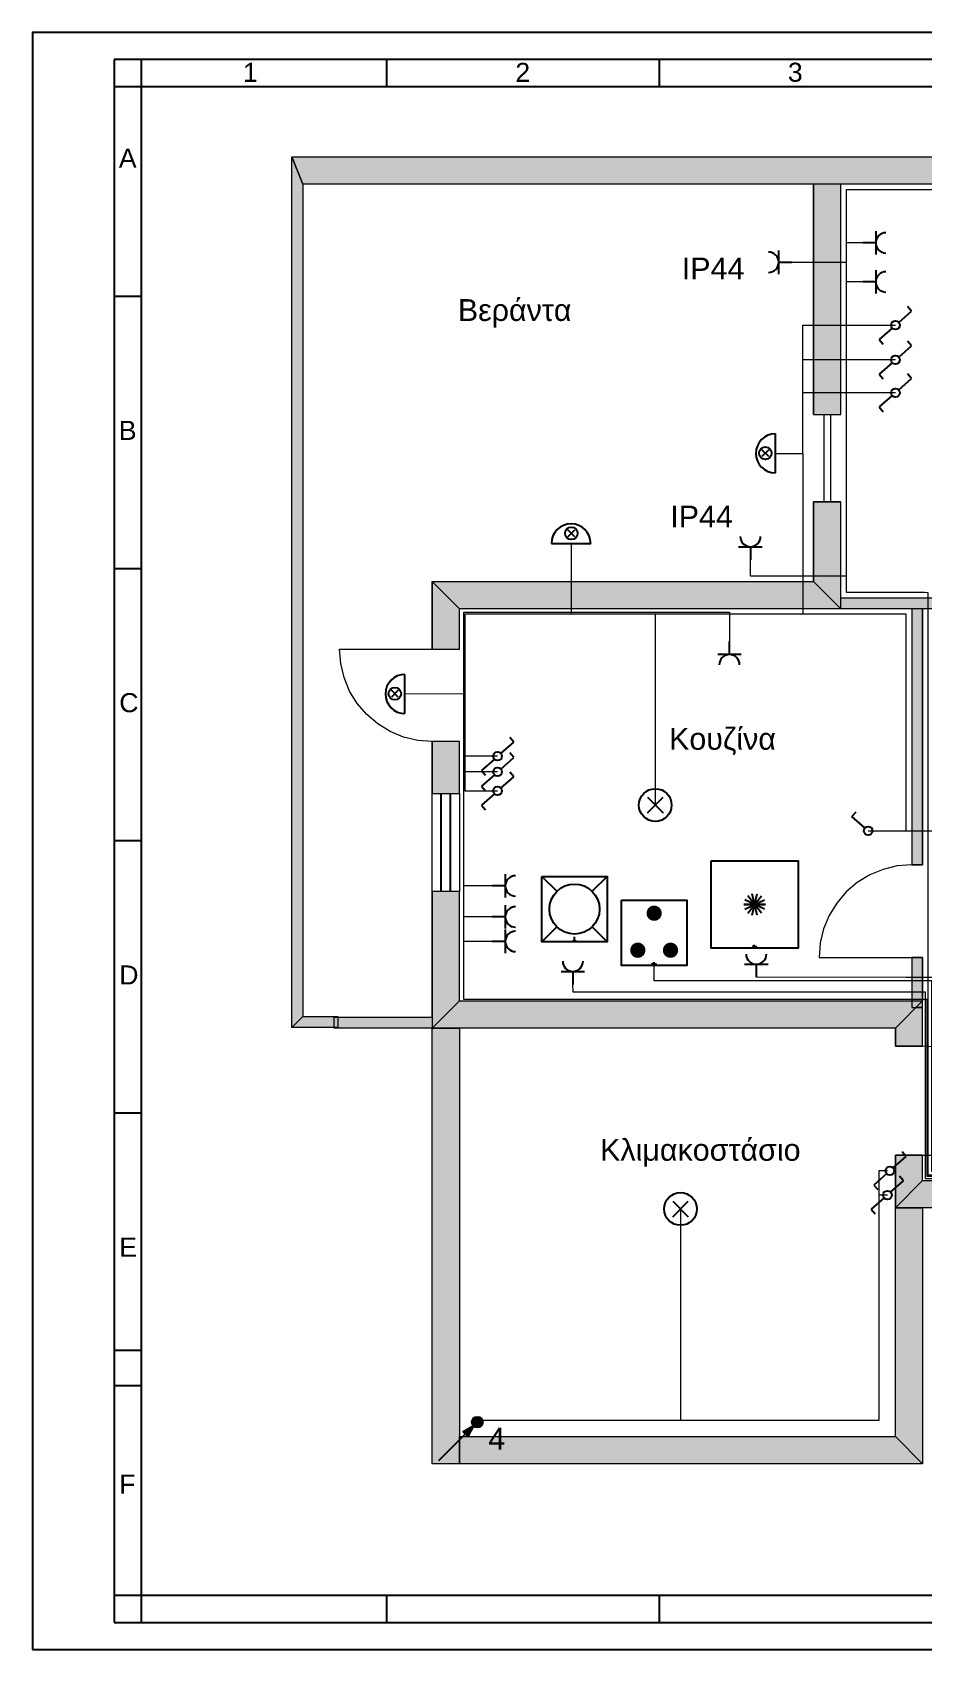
# Paper-space layout 'Κάτοψη-1ος Όροφος' of a CAD drawing. Header units: millimetres. Extents: x 0 to 420, y -1 to 296.
# Drawn here: x 0.5 to 164, y -0.8 to 296.2 of the extents above; entities that cross this region are included whole.
import ezdxf
from ezdxf.enums import TextEntityAlignment as Align

# ---------------------------------------------------------------- set-up
doc = ezdxf.new("R2010")
doc.units = ezdxf.units.MM
for name, color, linetype in [('__TS__CableLine', 7, 'Continuous'), ('__TS__Door', 7, 'Continuous'), ('__TS__eSymbol', 7, 'Continuous'), ('__TS__Room', 7, 'Continuous'), ('__TS__Text', 7, 'Continuous'), ('__TS__Wall', 7, 'Continuous'), ('__TS__Window', 7, 'Continuous')]:
    doc.layers.add(name, color=color, linetype=linetype)
doc.layers.add('NoPrint', color=7, linetype='Continuous', plot=False)
doc.styles.get("Standard").update_dxf_attribs({"font": 'arial.ttf'})

psp = doc.layouts.new('Κάτοψη-1ος Όροφος')

# ---------------------------------------------------------------- hatches: boundary and pattern name
at = {"layer": '__TS__eSymbol', "linetype": 'Continuous', "true_color": 0xf8e38c, "transparency": 33554687}
h = psp.add_hatch(color=41, dxfattribs=at)
edge = h.paths.add_edge_path()
edge.add_arc((114.56, 134.4), 1.4, 360, 540)
edge.add_arc((114.56, 134.4), 1.4, 180, 360)
h = psp.add_hatch(color=41, dxfattribs=at)
edge = h.paths.add_edge_path()
edge.add_arc((111.56, 127.6), 1.4, 360, 540)
edge.add_arc((111.56, 127.6), 1.4, 180, 360)
h = psp.add_hatch(color=41, dxfattribs=at)
edge = h.paths.add_edge_path()
edge.add_arc((117.56, 127.6), 1.4, 360, 540)
edge.add_arc((117.56, 127.6), 1.4, 180, 360)
at = {"layer": '__TS__eSymbol', "linetype": 'Continuous', "transparency": 33554687}
h = psp.add_hatch(color=7, dxfattribs=at)
edge = h.paths.add_edge_path()
edge.add_arc((82.11, 40.94), 0.793, 0, 180)
edge.add_arc((82.11, 40.94), 0.793, 180, 360)
psp.add_hatch(color=7, dxfattribs=at).paths.add_polyline_path([(81.41, 40.24), (80.36, 38.31), (79.48, 39.17)])
at = {"layer": '__TS__Wall', "lineweight": 0, "true_color": 0xd3d3d3, "transparency": 33554687}
for points in [[(350.83, 273.3), (345.83, 268.3), (50.08, 268.3), (48.08, 273.3)], [(48.08, 273.3), (50.08, 268.3), (50.08, 115.41), (48.08, 113.41)], [(143.83, 225.97), (148.83, 225.97), (148.83, 268.3), (143.83, 268.3)], [(143.83, 195.3), (148.83, 190.3), (148.83, 209.97), (143.83, 209.97)], [(73.83, 182.91), (78.83, 182.91), (78.83, 190.3), (73.83, 195.3)], [(143.83, 195.3), (148.83, 190.3), (78.83, 190.3), (73.83, 195.3)], [(148.83, 190.3), (148.83, 192.3), (240.83, 192.3), (240.83, 190.3)], [(163.83, 190.3), (161.83, 190.3), (161.83, 143.28), (163.83, 143.28)], [(73.83, 156.36), (78.83, 156.36), (78.83, 165.91), (73.83, 165.91)], [(73.83, 113.3), (78.83, 118.3), (78.83, 138.37), (73.83, 138.37)], [(163.83, 126.28), (161.83, 126.28), (161.83, 117.07), (163.83, 117.07)], [(73.83, 113.3), (78.83, 118.3), (163.83, 118.3), (158.83, 113.3)], [(158.83, 109.97), (163.83, 109.97), (163.83, 118.3), (158.83, 113.3)], [(48.08, 113.41), (50.08, 115.41), (56.49, 115.41), (56.49, 113.41)], [(73.83, 115.3), (73.83, 113.3), (55.83, 113.3), (55.83, 115.3)], [(78.83, 33.3), (73.83, 33.3), (73.83, 113.3), (78.83, 113.3)], [(158.83, 80.3), (163.83, 85.3), (163.83, 89.97), (158.83, 89.97)], [(158.83, 80.3), (163.83, 85.3), (345.83, 85.3), (350.83, 80.3)], [(158.83, 80.3), (163.83, 80.3), (163.83, 33.3), (158.83, 38.3)], [(158.83, 38.3), (163.83, 33.3), (78.83, 33.3), (78.83, 38.3)]]:
    psp.add_hatch(color=254, dxfattribs=at).paths.add_polyline_path(points)

# ---------------------------------------------------------------- linework, layer by layer
for p, q in [((415.45, 291.16), (15.45, 291.16)), ((15.45, 291.16), (15.45, 4.16)), ((20.45, 291.16), (20.45, 4.16)), ((65.45, 291.16), (65.45, 286.16)), ((115.45, 291.16), (115.45, 286.16)), ((415.45, 286.16), (15.45, 286.16)), ((20.45, 247.66), (15.45, 247.66)), ((20.45, 197.66), (15.45, 197.66)), ((20.45, 147.66), (15.45, 147.66)), ((20.45, 97.66), (15.45, 97.66)), ((15.45, 54.16), (20.45, 54.16)), ((15.45, 47.66), (20.45, 47.66)), ((15.45, 9.16), (415.45, 9.16)), ((65.45, 9.16), (65.45, 4.16)), ((115.45, 9.16), (115.45, 4.16)), ((15.45, 4.16), (415.45, 4.16))]:
    psp.add_line(p, q)
at = {"layer": '__TS__CableLine', "color": 100, "linetype": 'Continuous', "lineweight": 0, "true_color": 0x00ff48, "transparency": 33554687}
for points in [[(180.98, 94.09), (180.98, 86.3), (164.83, 86.3), (164.83, 189.3), (164.83, 193.22), (164.19, 193.3), (149.83, 193.3), (149.83, 267.3), (233.83, 267.3), (233.83, 229.76), (229.15, 229.76)], [(152.83, 257.5), (149.83, 257.5)], [(139.83, 253.94), (149.83, 253.94)], [(152.83, 250.33), (149.83, 250.33)], [(149.83, 196.3), (132.22, 196.3), (132.22, 199.3)]]:
    psp.add_lwpolyline(points, dxfattribs=at)
at = {"layer": '__TS__CableLine', "color": 42, "linetype": 'Continuous', "lineweight": 0, "true_color": 0xb59814, "transparency": 33554687}
for points in [[(141.83, 218.84), (141.83, 242.4), (158.83, 242.36)], [(158.83, 236), (141.83, 236)], [(158.83, 229.97), (141.83, 229.97)], [(136.83, 218.84), (141.83, 218.84), (141.83, 189.3)], [(99.31, 202.3), (99.31, 189.3)], [(160.83, 149.55), (160.83, 189.3), (79.83, 189.3), (79.83, 174.62), (68.83, 174.66)], [(114.78, 154.27), (114.78, 189.3)], [(79.83, 174.62), (79.83, 156.86), (85.83, 156.86)], [(85.83, 163.22), (79.83, 163.22)], [(85.83, 160.36), (79.83, 160.36)], [(153.83, 149.55), (168.83, 149.55)]]:
    psp.add_lwpolyline(points, dxfattribs=at)
at = {"layer": '__TS__CableLine', "color": 190, "linetype": 'Continuous', "lineweight": 0, "true_color": 0x7700ff, "transparency": 33554687}
for points in [[(181.98, 94.09), (181.98, 86.07), (164.68, 86.07), (164.68, 118.54), (79.61, 118.54), (79.61, 189.7), (128.36, 189.7), (128.36, 184.28)], [(84.83, 139.41), (79.65, 139.41)], [(84.83, 133.71), (79.54, 133.71)], [(84.83, 129.22), (79.54, 129.22)]]:
    psp.add_lwpolyline(points, dxfattribs=at)
at = {"layer": '__TS__CableLine', "color": 41, "linetype": 'Continuous', "lineweight": 0, "true_color": 0xf8e38c, "transparency": 33554687}
psp.add_lwpolyline([(179.98, 94.09), (179.98, 86.98), (165.52, 86.98), (165.52, 121.99), (114.59, 121.99), (114.56, 124.8)], dxfattribs=at)
at = {"layer": '__TS__CableLine', "color": 185, "linetype": 'Continuous', "lineweight": 0, "true_color": 0x663398, "transparency": 33554687}
psp.add_lwpolyline([(178.98, 94.09), (178.98, 87.3), (165.83, 87.3), (165.83, 122.62), (160.83, 122.62), (133.3, 122.63), (133.3, 122.63)], dxfattribs=at)
at = {"layer": '__TS__CableLine', "color": 7, "linetype": 'Continuous', "lineweight": 0, "transparency": 33554687}
for points in [[(182.98, 94.09), (182.98, 85.6), (164.34, 85.6), (164.34, 119.9), (99.7, 119.9), (99.64, 121.3)], [(157.36, 82.64), (155.83, 82.64)]]:
    psp.add_lwpolyline(points, dxfattribs=at)
at = {"layer": '__TS__CableLine', "color": 150, "linetype": 'Continuous', "lineweight": 0, "true_color": 0x0088ff, "transparency": 33554687}
for points in [[(82.11, 40.94), (81.83, 41.3), (155.83, 41.3), (155.83, 87.12), (157.39, 87.12)], [(119.4, 80.08), (119.4, 41.3)]]:
    psp.add_lwpolyline(points, dxfattribs=at)
at = {"layer": '__TS__Door', "color": 7, "lineweight": 0, "transparency": 33554687}
for p, q in [((143.83, 225.97), (148.83, 225.97)), ((143.83, 209.97), (148.83, 209.97))]:
    psp.add_line(p, q, dxfattribs=at)
for points in [[(145.73, 209.97), (145.73, 225.97), (146.93, 225.97), (146.93, 209.97)], [(78.83, 165.91), (73.83, 165.91), (73.83, 165.91), (71.17, 166.12), (68.58, 166.74), (66.11, 167.76), (63.84, 169.16), (61.81, 170.89), (60.08, 172.92), (58.68, 175.19), (57.66, 177.66), (57.04, 180.25), (56.83, 182.91), (73.83, 182.91), (78.83, 182.91)], [(163.83, 143.28), (161.83, 143.28), (161.83, 143.28), (159.17, 143.07), (156.58, 142.45), (154.11, 141.43), (151.84, 140.03), (149.81, 138.3), (148.08, 136.27), (146.68, 134), (145.66, 131.53), (145.04, 128.94), (144.83, 126.28), (161.83, 126.28), (163.83, 126.28)], [(158.83, 89.97), (163.83, 89.97), (183.83, 89.97), (183.59, 93.1), (182.85, 96.15), (181.65, 99.05), (180.01, 101.73), (177.97, 104.11), (175.59, 106.15), (172.91, 107.79), (170.01, 108.99), (166.96, 109.72), (163.83, 109.97), (163.83, 109.97), (158.83, 109.97)]]:
    psp.add_lwpolyline(points, dxfattribs=at)
at = {"layer": '__TS__eSymbol', "color": 100, "linetype": 'Continuous', "true_color": 0x00ff48}
for p, q in [((155.22, 259.67, 60), (155.22, 255.35, 60)), ((137.44, 251.77, 60), (137.44, 256.09, 60)), ((155.22, 252.5, 60), (155.22, 248.18, 60)), ((130.05, 201.69, 60), (134.37, 201.69, 60))]:
    psp.add_line(p, q, dxfattribs=at)
at = {"layer": '__TS__eSymbol', "color": 100, "true_color": 0x00ff48}
for p, q in [((155.22, 257.5, 60), (152.83, 257.5, 60)), ((137.44, 253.94, 60), (139.83, 253.94, 60)), ((155.22, 250.33, 60), (152.83, 250.33, 60)), ((132.22, 201.69, 60), (132.22, 199.3, 60))]:
    psp.add_line(p, q, dxfattribs=at)
at = {"layer": '__TS__eSymbol', "color": 42, "true_color": 0xb59814}
for p, q in [((159.43, 242.89, 60), (161.81, 244.97, 60)), ((161.81, 244.97, 60), (161.06, 245.82, 60)), ((158.23, 241.83, 60), (155.85, 239.75, 60)), ((155.85, 239.75, 60), (156.6, 238.9, 60)), ((159.43, 236.53, 60), (161.81, 238.61, 60)), ((161.81, 238.61, 60), (161.06, 239.46, 60)), ((158.23, 235.48, 60), (155.85, 233.39, 60)), ((155.85, 233.39, 60), (156.6, 232.54, 60)), ((159.43, 230.49, 60), (161.81, 232.58, 60)), ((161.81, 232.58, 60), (161.06, 233.43, 60)), ((158.23, 229.44, 60), (155.85, 227.36, 60)), ((155.85, 227.36, 60), (156.6, 226.5, 60)), ((88.81, 165.83, 60), (88.06, 166.68, 60)), ((86.43, 163.75, 60), (88.81, 165.83, 60)), ((88.81, 162.97, 60), (88.06, 163.82, 60)), ((85.23, 162.69, 60), (82.85, 160.61, 60)), ((82.85, 160.61, 60), (83.6, 159.76, 60)), ((86.43, 160.88, 60), (88.81, 162.97, 60)), ((85.23, 159.83, 60), (82.85, 157.75, 60)), ((82.85, 157.75, 60), (83.6, 156.9, 60)), ((86.43, 157.39, 60), (88.81, 159.47, 60)), ((88.81, 159.47, 60), (88.06, 160.32, 60)), ((85.23, 156.33, 60), (82.85, 154.25, 60)), ((82.85, 154.25, 60), (83.6, 153.4, 60)), ((150.85, 152.16, 60), (151.6, 153.01, 60)), ((153.23, 150.08, 60), (150.85, 152.16, 60))]:
    psp.add_line(p, q, dxfattribs=at)
at = {"layer": '__TS__eSymbol', "color": 42, "lineweight": -3, "true_color": 0xb59814}
for p, q in [((136.83, 215.24, 60), (136.83, 222.44, 60)), ((135.6, 218.26, 60), (134.34, 219.52, 60)), ((135.6, 219.52, 60), (134.34, 218.26, 60)), ((95.71, 202.3, 60), (102.91, 202.3, 60)), ((98.73, 203.53, 60), (99.98, 204.79, 60)), ((99.98, 203.53, 60), (98.73, 204.79, 60)), ((68.83, 171.06, 60), (68.83, 178.26, 60)), ((67.6, 174.08, 60), (66.34, 175.34, 60)), ((67.6, 175.34, 60), (66.34, 174.08, 60)), ((113.33, 152.82, 60), (116.21, 155.7, 60)), ((113.33, 155.7, 60), (116.21, 152.82, 60))]:
    psp.add_line(p, q, dxfattribs=at)
at = {"layer": '__TS__eSymbol', "color": 190, "true_color": 0x7700ff}
for p, q in [((128.37, 181.91, 60), (128.37, 184.3, 60)), ((87.22, 139.41, 60), (84.83, 139.41, 60)), ((87.22, 133.71, 60), (84.83, 133.71, 60)), ((87.22, 129.22, 60), (84.83, 129.22, 60))]:
    psp.add_line(p, q, dxfattribs=at)
at = {"layer": '__TS__eSymbol', "color": 190, "linetype": 'Continuous', "true_color": 0x7700ff}
for p, q in [((130.54, 181.91, 60), (126.22, 181.91, 60)), ((87.22, 141.58, 60), (87.22, 137.26, 60)), ((87.22, 135.88, 60), (87.22, 131.56, 60)), ((87.22, 131.39, 60), (87.22, 127.07, 60))]:
    psp.add_line(p, q, dxfattribs=at)
at = {"layer": '__TS__eSymbol', "color": 7, "linetype": 'Continuous'}
for p, q in [((93.94, 141.16, 60), (96.69, 138.42, 60)), ((105.94, 141.16, 60), (103.2, 138.42, 60)), ((96.69, 131.91, 60), (93.94, 129.16, 60)), ((103.2, 131.91, 60), (105.94, 129.16, 60)), ((99.71, 129.52, 60), (99.94, 129.16, 60)), ((99.94, 129.16, 60), (99.94, 130.07, 60)), ((99.94, 129.16, 60), (100.19, 129.53, 60)), ((97.47, 123.69, 60), (101.78, 123.69, 60)), ((75.04, 33.87, 60), (81.41, 40.24, 60))]:
    psp.add_line(p, q, dxfattribs=at)
at = {"layer": '__TS__eSymbol', "color": 185, "linetype": 'Continuous', "true_color": 0x663398}
for p, q in [((131.2, 135.13, 60), (134.8, 136.86, 60)), ((134.8, 135.13, 60), (131.2, 136.86, 60)), ((134.25, 134.43, 60), (131.75, 137.56, 60)), ((131.75, 134.43, 60), (134.25, 137.56, 60)), ((133.44, 134.04, 60), (132.55, 137.94, 60)), ((132.55, 134.04, 60), (133.44, 137.94, 60)), ((135, 135.99, 60), (131, 135.99, 60)), ((131, 135.99, 60), (135, 135.99, 60)), ((133, 127.99, 60), (132.6, 128.39, 60)), ((133, 127.99, 60), (133, 128.59, 60)), ((133, 127.99, 60), (133.4, 128.39, 60)), ((131.13, 125.02, 60), (135.45, 125.02, 60))]:
    psp.add_line(p, q, dxfattribs=at)
at = {"layer": '__TS__eSymbol', "color": 41, "linetype": 'Continuous', "true_color": 0xf8e38c}
for q in [(114.16, 125.2, 60), (114.56, 125.4, 60), (114.96, 125.2, 60)]:
    psp.add_line((114.56, 124.8, 60), q, dxfattribs=at)
at = {"layer": '__TS__eSymbol', "color": 185, "true_color": 0x663398}
psp.add_line((133.3, 125.02, 60), (133.3, 122.63, 60), dxfattribs=at)
at = {"layer": '__TS__eSymbol', "color": 7}
psp.add_line((99.64, 123.69, 60), (99.64, 121.3, 60), dxfattribs=at)
at = {"layer": '__TS__eSymbol', "color": 150, "true_color": 0x0088ff}
for p, q in [((158.43, 87.62, 60), (160.81, 89.7, 60)), ((160.81, 89.7, 60), (160.06, 90.55, 60)), ((157.23, 86.57, 60), (154.85, 84.48, 60)), ((154.85, 84.48, 60), (155.6, 83.63, 60)), ((157.96, 83.17, 60), (160.34, 85.25, 60)), ((160.34, 85.25, 60), (159.59, 86.1, 60)), ((156.76, 82.11, 60), (154.38, 80.03, 60)), ((154.38, 80.03, 60), (155.13, 79.18, 60))]:
    psp.add_line(p, q, dxfattribs=at)
at = {"layer": '__TS__eSymbol', "color": 150, "lineweight": -3, "true_color": 0x0088ff}
for p, q in [((117.96, 81.52, 60), (120.83, 78.64, 60)), ((117.96, 78.64, 60), (120.83, 81.52, 60))]:
    psp.add_line(p, q, dxfattribs=at)
at = {"layer": '__TS__eSymbol', "color": 185, "linetype": 'Continuous', "true_color": 0x663398, "elevation": 60}
psp.add_lwpolyline([(125, 143.99), (141, 143.99), (141, 127.99), (125, 127.99)], close=True, dxfattribs=at)
at = {"layer": '__TS__eSymbol', "color": 7, "linetype": 'Continuous', "elevation": 60}
for points in [[(93.94, 141.16), (105.94, 141.16), (105.94, 129.16), (93.94, 129.16)], [(81.41, 40.24), (80.36, 38.31), (79.48, 39.17)]]:
    psp.add_lwpolyline(points, close=True, dxfattribs=at)
at = {"layer": '__TS__eSymbol', "color": 41, "linetype": 'Continuous', "true_color": 0xf8e38c, "elevation": 60}
psp.add_lwpolyline([(108.56, 136.8), (120.56, 136.8), (120.56, 124.8), (108.56, 124.8)], close=True, dxfattribs=at)
at = {"layer": '__TS__eSymbol', "color": 7, "linetype": 'Continuous', "elevation": 60}
psp.add_lwpolyline([(82.9, 40.94, 1), (81.32, 40.94, 1)], format="xyb", close=True, dxfattribs=at)
psp.add_lwpolyline([(81.41, 40.24), (79.48, 39.17), (80.36, 38.31), (81.41, 40.24)], dxfattribs=at)
at = {"layer": '__TS__eSymbol', "color": 42, "true_color": 0xb59814}
for centre in [(158.83, 242.36, 60), (158.83, 236, 60), (158.83, 229.97, 60), (85.83, 163.22, 60), (85.83, 160.36, 60), (85.83, 156.86, 60), (153.83, 149.55, 60)]:
    psp.add_circle(centre, 0.8, dxfattribs=at)
at = {"layer": '__TS__eSymbol', "color": 42, "lineweight": -3, "true_color": 0xb59814}
for centre, radius in [((134.97, 218.89, 60), 1.15), ((99.36, 204.16, 60), 1.15), ((66.97, 174.71, 60), 1.15), ((114.77, 154.26, 60), 3)]:
    psp.add_circle(centre, radius, dxfattribs=at)
at = {"layer": '__TS__eSymbol', "color": 7, "linetype": 'Continuous'}
for centre, radius in [((99.94, 135.16, 60), 4.6), ((82.11, 40.94, 60), 0.993), ((82.11, 40.94, 60), 0.793)]:
    psp.add_circle(centre, radius, dxfattribs=at)
at = {"layer": '__TS__eSymbol', "color": 150, "true_color": 0x0088ff}
for centre in [(157.83, 87.09, 60), (157.36, 82.64, 60)]:
    psp.add_circle(centre, 0.8, dxfattribs=at)
at = {"layer": '__TS__eSymbol', "color": 150, "lineweight": -3, "true_color": 0x0088ff}
psp.add_circle((119.39, 80.08, 60), 3, dxfattribs=at)
at = {"layer": '__TS__eSymbol', "color": 100, "true_color": 0x00ff48}
for centre, start, end in [((157.1, 257.5, 60), 90, 270), ((135.56, 253.94, 60), 270, 90), ((157.1, 250.33, 60), 90, 270), ((132.22, 203.57, 60), 180, 0)]:
    psp.add_arc(centre, 1.87, start, end, dxfattribs=at)
at = {"layer": '__TS__eSymbol', "color": 42, "lineweight": -3, "true_color": 0xb59814}
for centre, start, end in [((136.83, 218.84, 60), 90, 270), ((99.31, 202.3, 60), 0, 180), ((68.83, 174.66, 60), 90, 270)]:
    psp.add_arc(centre, 3.6, start, end, dxfattribs=at)
at = {"layer": '__TS__eSymbol', "color": 190, "true_color": 0x7700ff}
for centre, start, end in [((128.37, 180.03, 60), 0, 180), ((89.1, 139.41, 60), 90, 270), ((89.1, 133.71, 60), 90, 270), ((89.1, 129.22, 60), 90, 270)]:
    psp.add_arc(centre, 1.87, start, end, dxfattribs=at)
at = {"layer": '__TS__eSymbol', "color": 7}
psp.add_arc((99.64, 125.57, 60), 1.87, 180, 0, dxfattribs=at)
at = {"layer": '__TS__eSymbol', "color": 185, "true_color": 0x663398}
psp.add_arc((133.3, 126.9, 60), 1.87, 180, 0, dxfattribs=at)
at = {"layer": '__TS__Wall', "color": 7, "lineweight": 0, "transparency": 33554687}
for p, q in [((48.08, 273.3), (350.83, 273.3, 60)), ((48.08, 113.41), (48.08, 273.3)), ((143.83, 268.3, 60), (50.08, 268.3)), ((50.08, 268.3), (50.08, 115.41)), ((143.83, 268.3), (143.83, 268.3, 60)), ((143.83, 225.97), (143.83, 268.3)), ((148.83, 268.3, 60), (148.83, 268.3)), ((148.83, 225.97), (148.83, 268.3)), ((234.83, 268.3, 60), (148.83, 268.3, 60)), ((143.83, 195.3), (143.83, 209.97)), ((148.83, 192.3, 60), (148.83, 209.97)), ((73.83, 195.3), (143.83, 195.3)), ((73.83, 182.91), (73.83, 195.3)), ((148.83, 190.3, 60), (78.83, 190.3)), ((78.83, 182.91), (78.83, 190.3)), ((148.83, 192.3, 60), (148.83, 192.3)), ((148.83, 192.3), (234.83, 192.3, 60)), ((148.83, 190.3), (148.83, 190.3, 60)), ((148.83, 190.3), (148.83, 190.3, 60)), ((148.83, 190.3), (148.83, 190.3, 60)), ((161.83, 190.3, 60), (148.83, 190.3, 60)), ((148.83, 190.3, 60), (148.83, 190.3)), ((161.83, 190.3, 60), (161.83, 190.3)), ((161.83, 190.3), (161.83, 143.28)), ((240.83, 190.3), (163.83, 190.3, 60)), ((163.83, 190.3), (163.83, 190.3, 60)), ((163.83, 190.3), (163.83, 143.28)), ((73.83, 156.36), (73.83, 165.91)), ((78.83, 156.36), (78.83, 165.91)), ((73.83, 115.3, 60), (73.83, 138.37)), ((78.83, 118.3), (78.83, 138.37)), ((161.83, 126.28), (161.83, 118.3)), ((163.83, 126.28), (163.83, 118.3, 60)), ((78.83, 118.3), (161.83, 118.3)), ((163.83, 117.07), (162.6, 117.07)), ((163.83, 118.3, 60), (163.83, 118.3)), ((163.83, 109.97), (163.83, 117.07, 60)), ((163.83, 117.07, 60), (163.83, 117.07)), ((55.83, 113.41), (48.08, 113.41)), ((50.08, 115.41), (56.49, 115.41)), ((55.83, 113.41), (55.83, 113.3)), ((73.83, 113.3, 60), (55.83, 113.3)), ((56.49, 115.3), (56.49, 115.41)), ((56.49, 115.3), (73.83, 115.3)), ((73.83, 115.3), (73.83, 115.3, 60)), ((73.83, 113.3), (73.83, 113.3, 60)), ((73.83, 113.3, 60), (73.83, 113.3)), ((73.83, 113.3), (73.83, 113.3, 60)), ((73.83, 113.3, 60), (73.83, 113.3)), ((73.83, 113.3, 60), (73.83, 113.3)), ((73.83, 33.3), (73.83, 113.3, 60)), ((158.83, 113.3), (78.83, 113.3, 60)), ((78.83, 113.3), (78.83, 38.3, 60)), ((78.83, 113.3), (78.83, 113.3, 60)), ((158.83, 109.97), (158.83, 113.3)), ((158.83, 80.3, 60), (158.83, 89.97)), ((163.83, 85.3), (163.83, 89.97)), ((163.83, 85.3), (345.83, 85.3)), ((158.83, 80.3, 60), (158.83, 80.3)), ((158.83, 80.3), (158.83, 80.3, 60)), ((158.83, 80.3, 60), (158.83, 80.3)), ((158.83, 38.3), (158.83, 80.3, 60)), ((158.83, 80.3), (158.83, 80.3, 60)), ((350.83, 80.3), (163.83, 80.3, 60)), ((163.83, 80.3), (163.83, 33.3)), ((163.83, 80.3, 60), (163.83, 80.3)), ((78.83, 38.3), (78.83, 38.3, 60)), ((78.83, 38.3), (158.83, 38.3)), ((78.83, 33.3, 60), (73.83, 33.3)), ((78.83, 33.3, 60), (78.83, 33.3)), ((78.83, 33.3, 60), (78.83, 33.3)), ((163.83, 33.3), (78.83, 33.3, 60)), ((78.83, 33.3), (78.83, 33.3, 60)), ((78.83, 33.3, 60), (78.83, 33.3))]:
    psp.add_line(p, q, dxfattribs=at)
at = {"layer": '__TS__Wall', "color": 254, "lineweight": 0, "true_color": 0xd3d3d3, "transparency": 33554687}
for points in [[(350.83, 273.3), (345.83, 268.3), (50.08, 268.3), (48.08, 273.3)], [(48.08, 273.3), (50.08, 268.3), (50.08, 115.41), (48.08, 113.41)], [(143.83, 225.97), (148.83, 225.97), (148.83, 268.3), (143.83, 268.3)], [(143.83, 195.3), (148.83, 190.3), (148.83, 209.97), (143.83, 209.97)], [(73.83, 182.91), (78.83, 182.91), (78.83, 190.3), (73.83, 195.3)], [(143.83, 195.3), (148.83, 190.3), (78.83, 190.3), (73.83, 195.3)], [(148.83, 190.3), (148.83, 192.3), (240.83, 192.3), (240.83, 190.3)], [(163.83, 190.3), (161.83, 190.3), (161.83, 143.28), (163.83, 143.28)], [(73.83, 156.36), (78.83, 156.36), (78.83, 165.91), (73.83, 165.91)], [(73.83, 113.3), (78.83, 118.3), (78.83, 138.37), (73.83, 138.37)], [(163.83, 126.28), (161.83, 126.28), (161.83, 117.07), (163.83, 117.07)], [(73.83, 113.3), (78.83, 118.3), (163.83, 118.3), (158.83, 113.3)], [(158.83, 109.97), (163.83, 109.97), (163.83, 118.3), (158.83, 113.3)], [(48.08, 113.41), (50.08, 115.41), (56.49, 115.41), (56.49, 113.41)], [(73.83, 115.3), (73.83, 113.3), (55.83, 113.3), (55.83, 115.3)], [(78.83, 33.3), (73.83, 33.3), (73.83, 113.3), (78.83, 113.3)], [(158.83, 80.3), (163.83, 85.3), (163.83, 89.97), (158.83, 89.97)], [(158.83, 80.3), (163.83, 85.3), (345.83, 85.3), (350.83, 80.3)], [(158.83, 80.3), (163.83, 80.3), (163.83, 33.3), (158.83, 38.3)], [(158.83, 38.3), (163.83, 33.3), (78.83, 33.3), (78.83, 38.3)]]:
    psp.add_lwpolyline(points, close=True, dxfattribs=at)
at = {"layer": '__TS__Window', "color": 7, "transparency": 33554687}
for p, q in [((75.5, 138.37), (75.5, 156.36)), ((77.17, 138.37), (77.17, 156.36))]:
    psp.add_line(p, q, dxfattribs=at)
at = {"layer": '__TS__Window', "color": 7, "lineweight": 0, "transparency": 33554687, "elevation": 32}
psp.add_lwpolyline([(73.83, 138.37), (73.83, 156.36), (78.83, 156.36), (78.83, 138.37)], close=True, dxfattribs=at)
at = {"layer": 'NoPrint'}
psp.add_lwpolyline([(0.45, -0.84), (420.45, -0.84), (420.45, 296.16), (0.45, 296.16)], close=True, dxfattribs=at)

# ---------------------------------------------------------------- texts
at = {"char_height": 3.5}
for s, width, heights, insert, attachment_point in [('1', 50, [5.65], (40.45, 288.81), 5), ('2', 50, [5.65], (90.45, 288.81), 5), ('3', 50, [5.65], (140.45, 288.81), 5), ('A', 5, [0], (17.95, 274.81), 2), ('B', 5, [0], (17.95, 224.81), 2), ('C', 6.25, [0], (16.4, 174.81), 1), ('D', 6.25, [0], (16.4, 124.81), 1), ('E', 6.25, [0], (16.4, 74.81), 1), ('F', 6.25, [0], (16.4, 31.31), 1)]:
    psp.add_mtext_dynamic_manual_height_columns(s, width=width, gutter_width=12.5, heights=heights, dxfattribs=dict(at, insert=insert, attachment_point=attachment_point))
at = {"layer": '__TS__eSymbol', "color": 7, "transparency": 33554687}
psp.add_text('4', height=4, dxfattribs=at).set_placement((84.1, 37.9), align=Align.MIDDLE_LEFT)
at = {"layer": '__TS__Room', "color": 7, "transparency": 33554687}
for s, p in [('Βεράντα', (88.96, 241.96)), ('Κουζίνα', (127.1, 163.22)), ('Κλιμακοστάσιο', (123.03, 87.74))]:
    psp.add_text(s, height=4, dxfattribs=at).set_placement(p, align=Align.BOTTOM_CENTER)
at = {"layer": '__TS__Text', "color": 7, "transparency": 33554687}
for p in [(119.63, 250.79), (117.51, 205.24)]:
    psp.add_text('IP44', height=4, dxfattribs=at).set_placement(p)

doc.saveas('drawing.dxf')
